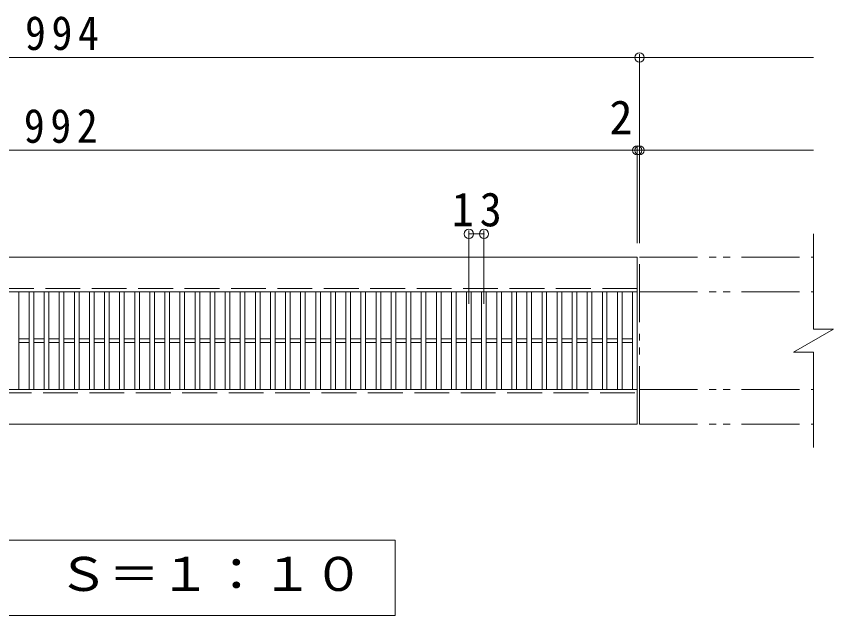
# Model space of a CAD drawing. Units: millimetres at full size, sheet at 1:10; details may follow other scales. Extents: x -1598 to 1653, y -1375 to 1060.
# Drawn here: x -971 to -267, y 544 to 1060 of the extents above; entities that cross this region are included whole.
import ezdxf
from ezdxf.enums import TextEntityAlignment as Align

# ---------------------------------------------------------------- set-up
doc = ezdxf.new("R2010")
doc.units = ezdxf.units.MM
doc.header["$LTSCALE"] = 10
doc.header["$PDMODE"] = 32
doc.header["$PDSIZE"] = 8
doc.linetypes.add('DASHED3', pattern=[4, 3, -1])
doc.linetypes.add('DOUBLE_CHAIN1', pattern=[8.8, 5, -1, 0.6, -0.6, 0.6, -1])
for name, color, linetype, lineweight in [('C-1', 2, 'Continuous', 9), ('C-2', 3, 'Continuous', 9), ('C-4', 7, 'Continuous', 9), ('C-5', 7, 'Continuous', 9)]:
    doc.layers.add(name, color=color, linetype=linetype, lineweight=lineweight)
doc.styles.add('ＭＳ ゴシック', font='')
doc.styles.get('ＭＳ ゴシック').set_extended_font_data('MS Gothic')

msp = doc.modelspace()

# ---------------------------------------------------------------- linework, layer by layer
at = {"layer": 'C-1'}
for p, q in [((-436.43, 853), (-1428.43, 853)), ((-436.43, 853), (-436.43, 823)), ((-436.43, 823), (-1428.43, 823)), ((-301.75, 771), (-267.11, 791)), ((-1428.43, 739), (-436.43, 739)), ((-436.43, 739), (-436.43, 709)), ((-1428.43, 709), (-436.43, 709))]:
    msp.add_line(p, q, dxfattribs=at)
at = {"layer": 'C-1', "linetype": 'DOUBLE_CHAIN1'}
for p, q in [((-434.43, 853), (-284.43, 853)), ((-434.43, 709), (-434.43, 853)), ((-434.43, 823), (-284.43, 823)), ((-434.43, 739), (-284.43, 739)), ((-434.43, 709), (-284.43, 709))]:
    msp.add_line(p, q, dxfattribs=at)
at = {"layer": 'C-1', "linetype": 'DASHED3'}
for p, q in [((-436.43, 826), (-1428.43, 826)), ((-1428.43, 736), (-436.43, 736))]:
    msp.add_line(p, q, dxfattribs=at)
at = {"layer": 'C-1'}
for points in [[(-284.43, 873), (-284.43, 791), (-267.11, 791)], [(-301.75, 771), (-284.43, 771), (-284.43, 689)]]:
    msp.add_lwpolyline(points, dxfattribs=at)
at = {"layer": 'C-2'}
for p, q in [((-969.43, 823), (-969.43, 739)), ((-960.43, 823), (-960.43, 739)), ((-956.43, 823), (-956.43, 739)), ((-947.43, 823), (-947.43, 739)), ((-943.43, 823), (-943.43, 739)), ((-934.43, 823), (-934.43, 739)), ((-930.43, 823), (-930.43, 739)), ((-921.43, 823), (-921.43, 739)), ((-917.43, 823), (-917.43, 739)), ((-908.43, 823), (-908.43, 739)), ((-904.43, 823), (-904.43, 739)), ((-895.43, 823), (-895.43, 739)), ((-891.43, 823), (-891.43, 739)), ((-882.43, 823), (-882.43, 739)), ((-878.43, 823), (-878.43, 739)), ((-869.43, 823), (-869.43, 739)), ((-865.43, 823), (-865.43, 739)), ((-856.43, 823), (-856.43, 739)), ((-852.43, 823), (-852.43, 739)), ((-843.43, 823), (-843.43, 739)), ((-839.43, 823), (-839.43, 739)), ((-830.43, 823), (-830.43, 739)), ((-826.43, 823), (-826.43, 739)), ((-817.43, 823), (-817.43, 739)), ((-813.43, 823), (-813.43, 739)), ((-804.43, 823), (-804.43, 739)), ((-800.43, 823), (-800.43, 739)), ((-791.43, 823), (-791.43, 739)), ((-787.43, 823), (-787.43, 739)), ((-778.43, 823), (-778.43, 739)), ((-774.43, 823), (-774.43, 739)), ((-765.43, 823), (-765.43, 739)), ((-761.43, 823), (-761.43, 739)), ((-752.43, 823), (-752.43, 739)), ((-748.43, 823), (-748.43, 739)), ((-739.43, 823), (-739.43, 739)), ((-735.43, 823), (-735.43, 739)), ((-726.43, 823), (-726.43, 739)), ((-722.43, 823), (-722.43, 739)), ((-713.43, 823), (-713.43, 739)), ((-709.43, 823), (-709.43, 739)), ((-700.43, 823), (-700.43, 739)), ((-696.43, 823), (-696.43, 739)), ((-687.43, 823), (-687.43, 739)), ((-683.43, 823), (-683.43, 739)), ((-674.43, 823), (-674.43, 739)), ((-670.43, 823), (-670.43, 739)), ((-661.43, 823), (-661.43, 739)), ((-657.43, 823), (-657.43, 739)), ((-648.44, 823), (-648.44, 739)), ((-644.43, 823), (-644.43, 739)), ((-635.44, 823), (-635.44, 739)), ((-631.43, 823), (-631.43, 739)), ((-622.44, 823), (-622.44, 739)), ((-618.44, 823), (-618.44, 739)), ((-609.44, 823), (-609.44, 739)), ((-605.44, 823), (-605.44, 739)), ((-596.44, 823), (-596.44, 739)), ((-592.44, 823), (-592.44, 739)), ((-583.44, 823), (-583.44, 739)), ((-579.44, 823), (-579.44, 739)), ((-570.44, 823), (-570.44, 739)), ((-566.44, 823), (-566.44, 739)), ((-557.44, 823), (-557.44, 739)), ((-553.44, 823), (-553.44, 739)), ((-544.44, 823), (-544.44, 739)), ((-540.44, 823), (-540.44, 739)), ((-531.44, 823), (-531.44, 739)), ((-527.44, 823), (-527.44, 739)), ((-518.44, 823), (-518.44, 739)), ((-514.44, 823), (-514.44, 739)), ((-505.44, 823), (-505.44, 739)), ((-501.44, 823), (-501.44, 739)), ((-492.44, 823), (-492.44, 739)), ((-488.44, 823), (-488.44, 739)), ((-479.44, 823), (-479.44, 739)), ((-475.44, 823), (-475.44, 739)), ((-466.44, 823), (-466.44, 739)), ((-462.44, 823), (-462.44, 739)), ((-453.44, 823), (-453.44, 739)), ((-449.44, 823), (-449.44, 739)), ((-440.43, 823), (-440.43, 739)), ((-436.43, 823), (-436.43, 739)), ((-969.43, 782.5), (-960.43, 782.5)), ((-956.43, 782.5), (-947.43, 782.5)), ((-943.43, 782.5), (-934.43, 782.5)), ((-930.43, 782.5), (-921.43, 782.5)), ((-917.43, 782.5), (-908.43, 782.5)), ((-904.43, 782.5), (-895.43, 782.5)), ((-891.43, 782.5), (-882.43, 782.5)), ((-878.43, 782.5), (-869.43, 782.5)), ((-865.43, 782.5), (-856.43, 782.5)), ((-852.43, 782.5), (-843.43, 782.5)), ((-839.43, 782.5), (-830.43, 782.5)), ((-826.43, 782.5), (-817.43, 782.5)), ((-813.43, 782.5), (-804.43, 782.5)), ((-800.43, 782.5), (-791.43, 782.5)), ((-787.43, 782.5), (-778.43, 782.5)), ((-774.43, 782.5), (-765.43, 782.5)), ((-761.43, 782.5), (-752.43, 782.5)), ((-748.43, 782.5), (-739.43, 782.5)), ((-735.43, 782.5), (-726.43, 782.5)), ((-722.43, 782.5), (-713.43, 782.5)), ((-709.43, 782.5), (-700.43, 782.5)), ((-696.43, 782.5), (-687.43, 782.5)), ((-683.43, 782.5), (-674.43, 782.5)), ((-670.43, 782.5), (-661.43, 782.5)), ((-657.43, 782.5), (-648.43, 782.5)), ((-644.43, 782.5), (-635.44, 782.5)), ((-631.44, 782.5), (-622.44, 782.5)), ((-618.44, 782.5), (-609.44, 782.5)), ((-605.44, 782.5), (-596.44, 782.5)), ((-592.44, 782.5), (-583.44, 782.5)), ((-579.44, 782.5), (-570.44, 782.5)), ((-566.44, 782.5), (-557.44, 782.5)), ((-553.44, 782.5), (-544.44, 782.5)), ((-540.44, 782.5), (-531.44, 782.5)), ((-527.44, 782.5), (-518.44, 782.5)), ((-514.44, 782.5), (-505.44, 782.5)), ((-501.44, 782.5), (-492.44, 782.5)), ((-488.44, 782.5), (-479.44, 782.5)), ((-475.44, 782.5), (-466.44, 782.5)), ((-462.44, 782.5), (-453.44, 782.5)), ((-449.44, 782.5), (-440.44, 782.5)), ((-969.43, 779.5), (-960.43, 779.5)), ((-956.43, 779.5), (-947.43, 779.5)), ((-943.43, 779.5), (-934.43, 779.5)), ((-930.43, 779.5), (-921.43, 779.5)), ((-917.43, 779.5), (-908.43, 779.5)), ((-904.43, 779.5), (-895.43, 779.5)), ((-891.43, 779.5), (-882.43, 779.5)), ((-878.43, 779.5), (-869.43, 779.5)), ((-865.43, 779.5), (-856.43, 779.5)), ((-852.43, 779.5), (-843.43, 779.5)), ((-839.43, 779.5), (-830.43, 779.5)), ((-826.43, 779.5), (-817.43, 779.5)), ((-813.43, 779.5), (-804.43, 779.5)), ((-800.43, 779.5), (-791.43, 779.5)), ((-787.43, 779.5), (-778.43, 779.5)), ((-774.43, 779.5), (-765.43, 779.5)), ((-761.43, 779.5), (-752.43, 779.5)), ((-748.43, 779.5), (-739.43, 779.5)), ((-735.43, 779.5), (-726.43, 779.5)), ((-722.43, 779.5), (-713.43, 779.5)), ((-709.43, 779.5), (-700.43, 779.5)), ((-696.43, 779.5), (-687.43, 779.5)), ((-683.43, 779.5), (-674.43, 779.5)), ((-670.43, 779.5), (-661.43, 779.5)), ((-657.43, 779.5), (-648.43, 779.5)), ((-644.43, 779.5), (-635.44, 779.5)), ((-631.44, 779.5), (-622.44, 779.5)), ((-618.44, 779.5), (-609.44, 779.5)), ((-605.44, 779.5), (-596.44, 779.5)), ((-592.44, 779.5), (-583.44, 779.5)), ((-579.44, 779.5), (-570.44, 779.5)), ((-566.44, 779.5), (-557.44, 779.5)), ((-553.44, 779.5), (-544.44, 779.5)), ((-540.44, 779.5), (-531.44, 779.5)), ((-527.44, 779.5), (-518.44, 779.5)), ((-514.44, 779.5), (-505.44, 779.5)), ((-501.44, 779.5), (-492.44, 779.5)), ((-488.44, 779.5), (-479.44, 779.5)), ((-475.44, 779.5), (-466.44, 779.5)), ((-462.44, 779.5), (-453.44, 779.5)), ((-449.44, 779.5), (-440.44, 779.5))]:
    msp.add_line(p, q, dxfattribs=at)
at = {"layer": 'C-4'}
for p, q in [((-1580.43, 1025), (-284.43, 1025)), ((-434.43, 865), (-434.43, 1028)), ((-1580.43, 945), (-284.43, 945)), ((-436.43, 865), (-436.43, 948)), ((-581.44, 812.61), (-581.44, 876)), ((-568.44, 812.61), (-568.44, 876)), ((-581.44, 873), (-568.44, 873))]:
    msp.add_line(p, q, dxfattribs=at)
for p in [(-434.43, 1025), (-436.43, 945), (-434.43, 945), (-581.44, 873), (-568.44, 873)]:
    msp.add_point(p, dxfattribs=at)
at = {"layer": 'C-5'}
msp.add_lwpolyline([(-1219.93, 544), (-1219.93, 609), (-644.93, 609), (-644.93, 544)], close=True, dxfattribs=at)

# ---------------------------------------------------------------- texts
at = {"layer": 'C-4', "color": 2, "style": 'ＭＳ ゴシック'}
msp.add_text('2', height=29.33, dxfattribs=at).set_placement((-460.39, 950), align=Align.BOTTOM_LEFT)
at = {"layer": 'C-4', "color": 2, "char_height": 29.33, "attachment_point": 7, "style": 'ＭＳ ゴシック'}
for s, insert in [('\\T1.27;\\W0.9;994', (-963.93, 1031)), ('\\T1.27;\\W0.9;992', (-964.93, 951)), ('\\T1.27;\\W0.95;13', (-596.19, 879))]:
    msp.add_mtext(s, dxfattribs=dict(at, insert=insert))
at = {"layer": 'C-5', "color": 2, "style": 'ＭＳ ゴシック', "width": 1.1}
msp.add_text('平面詳細図\u3000Ｓ＝１：１０', height=29.33, dxfattribs=at).set_placement((-1199.93, 556.5), align=Align.BOTTOM_LEFT)

doc.saveas('drawing.dxf')
